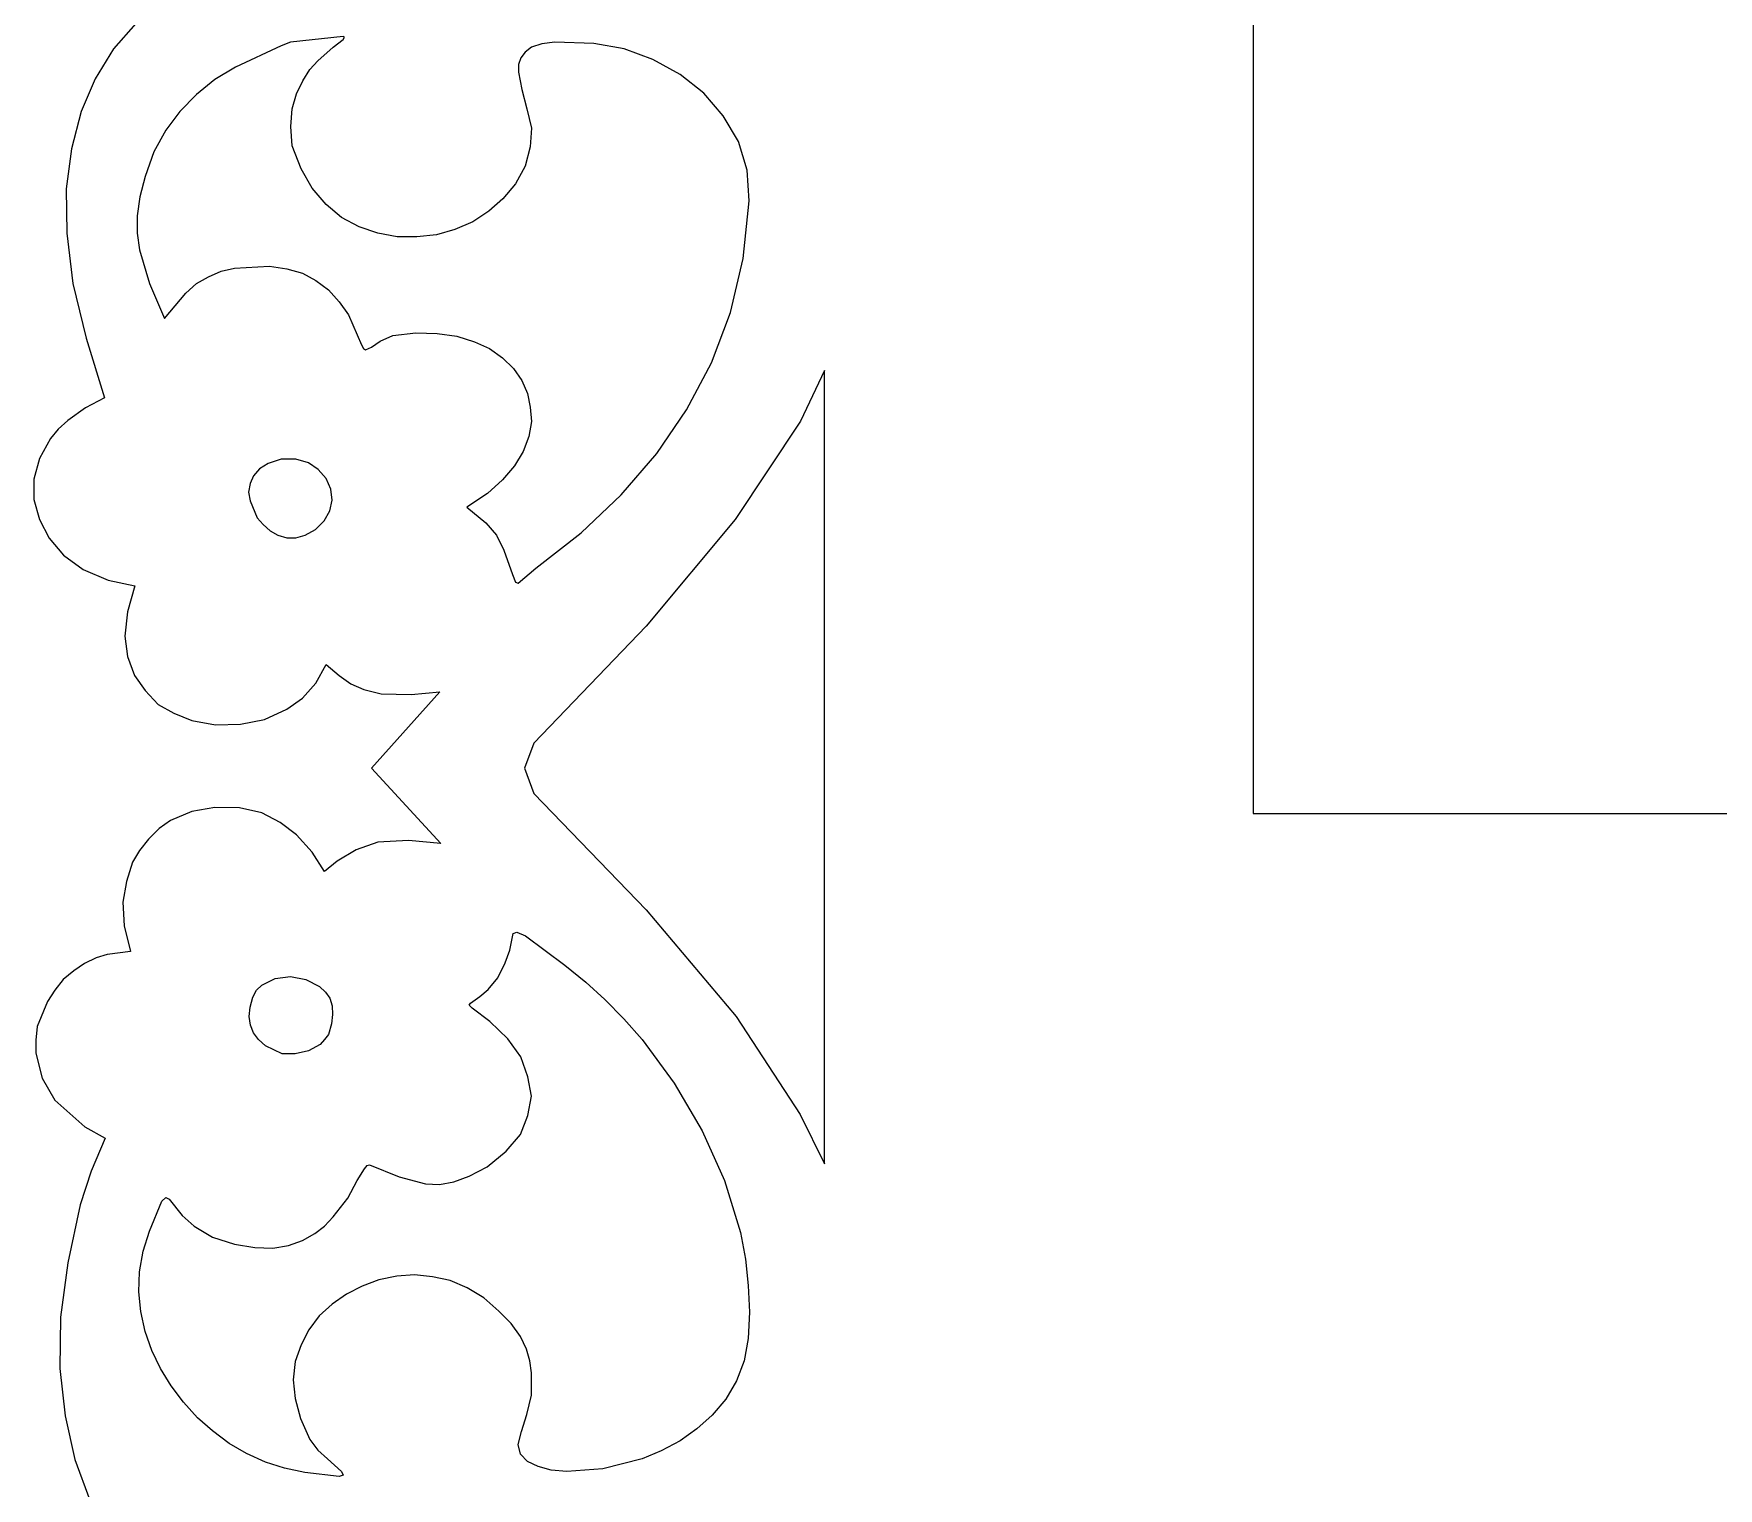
# Model space of a CAD drawing. Header units: inches. Extents: x -3.38 to 2.4, y -4.28 to 3.37.
# Drawn here: x -0.367 to 0.577, y 0.184 to 1 of the extents above; entities that cross this region are included whole.
import ezdxf

# ---------------------------------------------------------------- set-up
doc = ezdxf.new("R2010")
doc.units = ezdxf.units.IN
doc.header["$MEASUREMENT"] = 0
doc.layers.add('Katman 1', color=7, linetype='Continuous')

msp = doc.modelspace()

# ---------------------------------------------------------------- linework, layer by layer
at = {"layer": 'Katman 1', "color": 250, "lineweight": 9}
for points in [[(0.31668, 2.66208), (0.31668, 2.66208), (0.31668, 0.56221), (0.31668, 0.56221)], [(-0.3098, 1.0053), (-0.3098, 1.0053), (-0.32247, 0.99095), (-0.32247, 0.99095)], [(-0.22846, 0.9927), (-0.22846, 0.9927), (-0.25402, 0.98079), (-0.25402, 0.98079)], [(-0.22313, 0.99481), (-0.22313, 0.99481), (-0.22846, 0.9927), (-0.22846, 0.9927)], [(-0.19357, 0.99794), (-0.19357, 0.99794), (-0.22313, 0.99481), (-0.22313, 0.99481)], [(-0.2078, 0.98428), (-0.2078, 0.98428), (-0.19913, 0.99199), (-0.19913, 0.99199)], [(-0.19913, 0.99199), (-0.19913, 0.99199), (-0.19357, 0.99619), (-0.19357, 0.99619)], [(-0.19291, 0.99761), (-0.19291, 0.99761), (-0.19357, 0.99794), (-0.19357, 0.99794)], [(-0.19357, 0.99619), (-0.19357, 0.99619), (-0.19291, 0.99761), (-0.19291, 0.99761)], [(-0.08801, 0.99199), (-0.08801, 0.99199), (-0.09157, 0.98921), (-0.09157, 0.98921)], [(-0.08223, 0.99375), (-0.08223, 0.99375), (-0.08801, 0.99199), (-0.08801, 0.99199)], [(-0.0749, 0.99481), (-0.0749, 0.99481), (-0.08223, 0.99375), (-0.08223, 0.99375)], [(-0.05312, 0.9941), (-0.05312, 0.9941), (-0.0749, 0.99481), (-0.0749, 0.99481)], [(-0.03601, 0.99095), (-0.03601, 0.99095), (-0.05312, 0.9941), (-0.05312, 0.9941)], [(-0.32247, 0.99095), (-0.32247, 0.99095), (-0.33269, 0.97419), (-0.33269, 0.97419)], [(-0.21224, 0.97937), (-0.21224, 0.97937), (-0.2078, 0.98428), (-0.2078, 0.98428)], [(-0.09401, 0.98604), (-0.09401, 0.98604), (-0.09534, 0.98217), (-0.09534, 0.98217)], [(-0.09157, 0.98921), (-0.09157, 0.98921), (-0.09401, 0.98604), (-0.09401, 0.98604)], [(-0.02001, 0.98499), (-0.02001, 0.98499), (-0.03601, 0.99095), (-0.03601, 0.99095)], [(-0.00467, 0.97659), (-0.00467, 0.97659), (-0.02001, 0.98499), (-0.02001, 0.98499)], [(-0.33269, 0.97419), (-0.33269, 0.97419), (-0.34047, 0.95594), (-0.34047, 0.95594)], [(-0.26558, 0.97381), (-0.26558, 0.97381), (-0.2758, 0.96539), (-0.2758, 0.96539)], [(-0.25402, 0.98079), (-0.25402, 0.98079), (-0.26558, 0.97381), (-0.26558, 0.97381)], [(-0.2198, 0.96576), (-0.2198, 0.96576), (-0.21624, 0.9731), (-0.21624, 0.9731)], [(-0.21624, 0.9731), (-0.21624, 0.9731), (-0.21224, 0.97937), (-0.21224, 0.97937)], [(-0.09534, 0.98217), (-0.09534, 0.98217), (-0.09534, 0.97799), (-0.09534, 0.97799)], [(-0.09534, 0.97799), (-0.09534, 0.97799), (-0.09335, 0.96819), (-0.09335, 0.96819)], [(0.00866, 0.9661), (0.00866, 0.9661), (-0.00467, 0.97659), (-0.00467, 0.97659)], [(-0.2758, 0.96539), (-0.2758, 0.96539), (-0.28513, 0.95594), (-0.28513, 0.95594)], [(-0.22224, 0.95732), (-0.22224, 0.95732), (-0.2198, 0.96576), (-0.2198, 0.96576)], [(-0.09335, 0.96819), (-0.09335, 0.96819), (-0.09068, 0.95732), (-0.09068, 0.95732)], [(0.01955, 0.95348), (0.01955, 0.95348), (0.00866, 0.9661), (0.00866, 0.9661)], [(-0.34047, 0.95594), (-0.34047, 0.95594), (-0.34602, 0.93494), (-0.34602, 0.93494)], [(-0.28513, 0.95594), (-0.28513, 0.95594), (-0.29313, 0.94541), (-0.29313, 0.94541)], [(-0.22291, 0.94754), (-0.22291, 0.94754), (-0.22224, 0.95732), (-0.22224, 0.95732)], [(-0.09068, 0.95732), (-0.09068, 0.95732), (-0.08801, 0.9465), (-0.08801, 0.9465)], [(-0.29313, 0.94541), (-0.29313, 0.94541), (-0.2998, 0.93319), (-0.2998, 0.93319)], [(-0.22224, 0.93672), (-0.22224, 0.93672), (-0.22291, 0.94754), (-0.22291, 0.94754)], [(-0.08801, 0.9465), (-0.08801, 0.9465), (-0.08868, 0.93601), (-0.08868, 0.93601)], [(0.028, 0.93914), (0.028, 0.93914), (0.01955, 0.95348), (0.01955, 0.95348)], [(-0.21713, 0.92374), (-0.21713, 0.92374), (-0.22224, 0.93672), (-0.22224, 0.93672)], [(-0.08868, 0.93601), (-0.08868, 0.93601), (-0.09157, 0.92517), (-0.09157, 0.92517)], [(0.03289, 0.92303), (0.03289, 0.92303), (0.028, 0.93914), (0.028, 0.93914)], [(-0.34602, 0.93494), (-0.34602, 0.93494), (-0.34891, 0.91254), (-0.34891, 0.91254)], [(-0.2998, 0.93319), (-0.2998, 0.93319), (-0.30469, 0.91954), (-0.30469, 0.91954)], [(-0.30469, 0.91954), (-0.30469, 0.91954), (-0.30758, 0.90801), (-0.30758, 0.90801)], [(-0.21091, 0.91292), (-0.21091, 0.91292), (-0.21713, 0.92374), (-0.21713, 0.92374)], [(-0.09157, 0.92517), (-0.09157, 0.92517), (-0.0969, 0.91532), (-0.0969, 0.91532)], [(0.034, 0.90587), (0.034, 0.90587), (0.03289, 0.92303), (0.03289, 0.92303)], [(-0.34891, 0.91254), (-0.34891, 0.91254), (-0.34847, 0.88772), (-0.34847, 0.88772)], [(-0.30758, 0.90801), (-0.30758, 0.90801), (-0.30913, 0.89747), (-0.30913, 0.89747)], [(-0.20313, 0.90379), (-0.20313, 0.90379), (-0.21091, 0.91292), (-0.21091, 0.91292)], [(-0.10401, 0.90696), (-0.10401, 0.90696), (-0.11201, 0.89994), (-0.11201, 0.89994)], [(-0.0969, 0.91532), (-0.0969, 0.91532), (-0.10401, 0.90696), (-0.10401, 0.90696)], [(-0.30913, 0.89747), (-0.30913, 0.89747), (-0.30913, 0.88772), (-0.30913, 0.88772)], [(-0.19446, 0.89645), (-0.19446, 0.89645), (-0.20313, 0.90379), (-0.20313, 0.90379)], [(-0.11201, 0.89994), (-0.11201, 0.89994), (-0.1209, 0.89398), (-0.1209, 0.89398)], [(0.03066, 0.87339), (0.03066, 0.87339), (0.034, 0.90587), (0.034, 0.90587)], [(-0.18469, 0.89121), (-0.18469, 0.89121), (-0.19446, 0.89645), (-0.19446, 0.89645)], [(-0.17424, 0.88772), (-0.17424, 0.88772), (-0.18469, 0.89121), (-0.18469, 0.89121)], [(-0.1309, 0.88981), (-0.1309, 0.88981), (-0.14135, 0.88665), (-0.14135, 0.88665)], [(-0.1209, 0.89398), (-0.1209, 0.89398), (-0.1309, 0.88981), (-0.1309, 0.88981)], [(-0.34847, 0.88772), (-0.34847, 0.88772), (-0.34513, 0.85936), (-0.34513, 0.85936)], [(-0.30913, 0.88772), (-0.30913, 0.88772), (-0.3078, 0.87825), (-0.3078, 0.87825)], [(-0.16335, 0.88561), (-0.16335, 0.88561), (-0.17424, 0.88772), (-0.17424, 0.88772)], [(-0.15224, 0.88561), (-0.15224, 0.88561), (-0.16335, 0.88561), (-0.16335, 0.88561)], [(-0.14135, 0.88665), (-0.14135, 0.88665), (-0.15224, 0.88561), (-0.15224, 0.88561)], [(-0.3078, 0.87825), (-0.3078, 0.87825), (-0.30225, 0.85936), (-0.30225, 0.85936)], [(-0.25446, 0.86809), (-0.25446, 0.86809), (-0.23491, 0.86914), (-0.23491, 0.86914)], [(-0.23491, 0.86914), (-0.23491, 0.86914), (-0.22513, 0.86772), (-0.22513, 0.86772)], [(0.02355, 0.84325), (0.02355, 0.84325), (0.03066, 0.87339), (0.03066, 0.87339)], [(-0.2758, 0.85936), (-0.2758, 0.85936), (-0.26913, 0.86323), (-0.26913, 0.86323)], [(-0.26913, 0.86323), (-0.26913, 0.86323), (-0.26202, 0.86634), (-0.26202, 0.86634)], [(-0.26202, 0.86634), (-0.26202, 0.86634), (-0.25446, 0.86809), (-0.25446, 0.86809)], [(-0.22513, 0.86772), (-0.22513, 0.86772), (-0.21646, 0.86529), (-0.21646, 0.86529)], [(-0.21646, 0.86529), (-0.21646, 0.86529), (-0.20891, 0.86109), (-0.20891, 0.86109)], [(-0.20891, 0.86109), (-0.20891, 0.86109), (-0.20179, 0.85585), (-0.20179, 0.85585)], [(-0.34513, 0.85936), (-0.34513, 0.85936), (-0.3378, 0.82889), (-0.3378, 0.82889)], [(-0.30225, 0.85936), (-0.30225, 0.85936), (-0.2938, 0.83974), (-0.2938, 0.83974)], [(-0.2938, 0.83974), (-0.2938, 0.83974), (-0.2818, 0.85409), (-0.2818, 0.85409)], [(-0.2818, 0.85409), (-0.2818, 0.85409), (-0.2758, 0.85936), (-0.2758, 0.85936)], [(-0.20179, 0.85585), (-0.20179, 0.85585), (-0.1958, 0.84919), (-0.1958, 0.84919)], [(-0.1958, 0.84919), (-0.1958, 0.84919), (-0.19069, 0.84183), (-0.19069, 0.84183)], [(-0.19069, 0.84183), (-0.19069, 0.84183), (-0.18335, 0.82507), (-0.18335, 0.82507)], [(0.01289, 0.81491), (0.01289, 0.81491), (0.02355, 0.84325), (0.02355, 0.84325)], [(-0.16579, 0.8303), (-0.16579, 0.8303), (-0.1529, 0.83172), (-0.1529, 0.83172)], [(-0.1529, 0.83172), (-0.1529, 0.83172), (-0.1409, 0.83136), (-0.1409, 0.83136)], [(-0.1409, 0.83136), (-0.1409, 0.83136), (-0.12979, 0.82994), (-0.12979, 0.82994)], [(-0.3378, 0.82889), (-0.3378, 0.82889), (-0.32736, 0.79531), (-0.32736, 0.79531)], [(-0.18335, 0.82507), (-0.18335, 0.82507), (-0.18224, 0.82298), (-0.18224, 0.82298)], [(-0.18224, 0.82298), (-0.18224, 0.82298), (-0.18113, 0.82227), (-0.18113, 0.82227)], [(-0.18113, 0.82227), (-0.18113, 0.82227), (-0.1778, 0.82367), (-0.1778, 0.82367)], [(-0.1778, 0.82367), (-0.1778, 0.82367), (-0.1729, 0.82716), (-0.1729, 0.82716)], [(-0.1729, 0.82716), (-0.1729, 0.82716), (-0.16579, 0.8303), (-0.16579, 0.8303)], [(-0.12979, 0.82994), (-0.12979, 0.82994), (-0.12001, 0.8268), (-0.12001, 0.8268)], [(-0.12001, 0.8268), (-0.12001, 0.8268), (-0.11157, 0.82298), (-0.11157, 0.82298)], [(-0.11157, 0.82298), (-0.11157, 0.82298), (-0.10423, 0.81769), (-0.10423, 0.81769)], [(-0.10423, 0.81769), (-0.10423, 0.81769), (-0.09801, 0.81176), (-0.09801, 0.81176)], [(-0.00112, 0.78865), (-0.00112, 0.78865), (0.01289, 0.81491), (0.01289, 0.81491)], [(-0.09801, 0.81176), (-0.09801, 0.81176), (-0.09335, 0.80509), (-0.09335, 0.80509)], [(-0.09335, 0.80509), (-0.09335, 0.80509), (-0.09024, 0.79776), (-0.09024, 0.79776)], [(0.07622, 0.81071), (0.07622, 0.81071), (0.06289, 0.78235), (0.06289, 0.78235)], [(0.07622, 0.36589), (0.07622, 0.36589), (0.07622, 0.81071), (0.07622, 0.81071)], [(-0.32736, 0.79531), (-0.32736, 0.79531), (-0.33803, 0.78969), (-0.33803, 0.78969)], [(-0.09024, 0.79776), (-0.09024, 0.79776), (-0.08868, 0.79004), (-0.08868, 0.79004)], [(-0.33803, 0.78969), (-0.33803, 0.78969), (-0.34802, 0.78269), (-0.34802, 0.78269)], [(-0.08868, 0.79004), (-0.08868, 0.79004), (-0.08801, 0.782), (-0.08801, 0.782)], [(-0.01778, 0.76413), (-0.01778, 0.76413), (-0.00112, 0.78865), (-0.00112, 0.78865)], [(-0.35336, 0.77785), (-0.35336, 0.77785), (-0.3578, 0.77258), (-0.3578, 0.77258)], [(-0.34802, 0.78269), (-0.34802, 0.78269), (-0.35336, 0.77785), (-0.35336, 0.77785)], [(-0.08801, 0.782), (-0.08801, 0.782), (-0.08957, 0.77362), (-0.08957, 0.77362)], [(0.06289, 0.78235), (0.06289, 0.78235), (0.02622, 0.72707), (0.02622, 0.72707)], [(-0.3578, 0.77258), (-0.3578, 0.77258), (-0.36381, 0.76133), (-0.36381, 0.76133)], [(-0.09268, 0.7652), (-0.09268, 0.7652), (-0.09757, 0.75715), (-0.09757, 0.75715)], [(-0.08957, 0.77362), (-0.08957, 0.77362), (-0.09268, 0.7652), (-0.09268, 0.7652)], [(-0.36381, 0.76133), (-0.36381, 0.76133), (-0.36714, 0.7498), (-0.36714, 0.7498)], [(-0.23557, 0.75856), (-0.23557, 0.75856), (-0.24046, 0.75544), (-0.24046, 0.75544)], [(-0.22846, 0.761), (-0.22846, 0.761), (-0.23557, 0.75856), (-0.23557, 0.75856)], [(-0.22024, 0.761), (-0.22024, 0.761), (-0.22846, 0.761), (-0.22846, 0.761)], [(-0.21313, 0.75893), (-0.21313, 0.75893), (-0.22024, 0.761), (-0.22024, 0.761)], [(-0.20757, 0.75507), (-0.20757, 0.75507), (-0.21313, 0.75893), (-0.21313, 0.75893)], [(-0.09757, 0.75715), (-0.09757, 0.75715), (-0.10423, 0.74944), (-0.10423, 0.74944)], [(-0.03779, 0.74104), (-0.03779, 0.74104), (-0.01778, 0.76413), (-0.01778, 0.76413)], [(-0.36714, 0.7498), (-0.36714, 0.7498), (-0.36714, 0.73826), (-0.36714, 0.73826)], [(-0.2458, 0.74735), (-0.2458, 0.74735), (-0.24669, 0.74246), (-0.24669, 0.74246)], [(-0.2438, 0.75157), (-0.2438, 0.75157), (-0.2458, 0.74735), (-0.2458, 0.74735)], [(-0.24046, 0.75544), (-0.24046, 0.75544), (-0.2438, 0.75157), (-0.2438, 0.75157)], [(-0.20313, 0.75015), (-0.20313, 0.75015), (-0.20757, 0.75507), (-0.20757, 0.75507)], [(-0.20046, 0.7442), (-0.20046, 0.7442), (-0.20313, 0.75015), (-0.20313, 0.75015)], [(-0.10423, 0.74944), (-0.10423, 0.74944), (-0.11268, 0.74176), (-0.11268, 0.74176)], [(-0.36714, 0.73826), (-0.36714, 0.73826), (-0.36381, 0.72707), (-0.36381, 0.72707)], [(-0.24669, 0.74246), (-0.24669, 0.74246), (-0.2458, 0.73756), (-0.2458, 0.73756)], [(-0.2458, 0.73756), (-0.2458, 0.73756), (-0.2418, 0.72813), (-0.2418, 0.72813)], [(-0.20113, 0.73195), (-0.20113, 0.73195), (-0.1998, 0.73791), (-0.1998, 0.73791)], [(-0.1998, 0.73791), (-0.1998, 0.73791), (-0.20046, 0.7442), (-0.20046, 0.7442)], [(-0.11268, 0.74176), (-0.11268, 0.74176), (-0.12423, 0.73404), (-0.12423, 0.73404)], [(-0.06023, 0.71973), (-0.06023, 0.71973), (-0.03779, 0.74104), (-0.03779, 0.74104)], [(-0.2418, 0.72813), (-0.2418, 0.72813), (-0.23846, 0.72426), (-0.23846, 0.72426)], [(-0.20424, 0.72635), (-0.20424, 0.72635), (-0.20113, 0.73195), (-0.20113, 0.73195)], [(-0.12423, 0.73404), (-0.12423, 0.73404), (-0.11357, 0.72528), (-0.11357, 0.72528)], [(-0.36381, 0.72707), (-0.36381, 0.72707), (-0.35847, 0.71657), (-0.35847, 0.71657)], [(-0.23846, 0.72426), (-0.23846, 0.72426), (-0.23446, 0.72078), (-0.23446, 0.72078)], [(-0.23446, 0.72078), (-0.23446, 0.72078), (-0.23024, 0.71831), (-0.23024, 0.71831)], [(-0.23024, 0.71831), (-0.23024, 0.71831), (-0.22513, 0.71691), (-0.22513, 0.71691)], [(-0.22024, 0.71691), (-0.22024, 0.71691), (-0.21491, 0.71831), (-0.21491, 0.71831)], [(-0.21491, 0.71831), (-0.21491, 0.71831), (-0.20913, 0.72144), (-0.20913, 0.72144)], [(-0.20913, 0.72144), (-0.20913, 0.72144), (-0.20424, 0.72635), (-0.20424, 0.72635)], [(-0.11357, 0.72528), (-0.11357, 0.72528), (-0.10757, 0.71831), (-0.10757, 0.71831)], [(-0.10757, 0.71831), (-0.10757, 0.71831), (-0.10357, 0.70991), (-0.10357, 0.70991)], [(-0.08557, 0.69975), (-0.08557, 0.69975), (-0.06023, 0.71973), (-0.06023, 0.71973)], [(0.02622, 0.72707), (0.02622, 0.72707), (-0.02378, 0.66722), (-0.02378, 0.66722)], [(-0.35847, 0.71657), (-0.35847, 0.71657), (-0.35047, 0.70713), (-0.35047, 0.70713)], [(-0.22513, 0.71691), (-0.22513, 0.71691), (-0.22024, 0.71691), (-0.22024, 0.71691)], [(-0.10357, 0.70991), (-0.10357, 0.70991), (-0.09868, 0.69626), (-0.09868, 0.69626)], [(-0.35047, 0.70713), (-0.35047, 0.70713), (-0.33936, 0.69909), (-0.33936, 0.69909)], [(-0.33936, 0.69909), (-0.33936, 0.69909), (-0.32535, 0.69309), (-0.32535, 0.69309)], [(-0.09557, 0.69139), (-0.09557, 0.69139), (-0.08557, 0.69975), (-0.08557, 0.69975)], [(-0.32535, 0.69309), (-0.32535, 0.69309), (-0.31047, 0.68997), (-0.31047, 0.68997)], [(-0.31047, 0.68997), (-0.31047, 0.68997), (-0.31447, 0.67528), (-0.31447, 0.67528)], [(-0.09868, 0.69626), (-0.09868, 0.69626), (-0.0969, 0.69206), (-0.0969, 0.69206)], [(-0.0969, 0.69206), (-0.0969, 0.69206), (-0.09557, 0.69139), (-0.09557, 0.69139)], [(-0.31447, 0.67528), (-0.31447, 0.67528), (-0.31602, 0.66164), (-0.31602, 0.66164)], [(-0.31602, 0.66164), (-0.31602, 0.66164), (-0.31447, 0.65039), (-0.31447, 0.65039)], [(-0.02378, 0.66722), (-0.02378, 0.66722), (-0.08668, 0.60175), (-0.08668, 0.60175)], [(-0.31447, 0.65039), (-0.31447, 0.65039), (-0.31069, 0.63957), (-0.31069, 0.63957)], [(-0.20891, 0.63537), (-0.20891, 0.63537), (-0.20313, 0.64586), (-0.20313, 0.64586)], [(-0.20313, 0.64586), (-0.20313, 0.64586), (-0.1958, 0.63957), (-0.1958, 0.63957)], [(-0.31069, 0.63957), (-0.31069, 0.63957), (-0.30469, 0.63117), (-0.30469, 0.63117)], [(-0.21646, 0.62697), (-0.21646, 0.62697), (-0.20891, 0.63537), (-0.20891, 0.63537)], [(-0.1958, 0.63957), (-0.1958, 0.63957), (-0.18935, 0.63504), (-0.18935, 0.63504)], [(-0.18935, 0.63504), (-0.18935, 0.63504), (-0.18202, 0.63186), (-0.18202, 0.63186)], [(-0.30469, 0.63117), (-0.30469, 0.63117), (-0.29735, 0.62348), (-0.29735, 0.62348)], [(-0.29735, 0.62348), (-0.29735, 0.62348), (-0.28847, 0.61855), (-0.28847, 0.61855)], [(-0.22513, 0.62068), (-0.22513, 0.62068), (-0.21646, 0.62697), (-0.21646, 0.62697)], [(-0.18202, 0.63186), (-0.18202, 0.63186), (-0.17224, 0.62941), (-0.17224, 0.62941)], [(-0.13935, 0.63046), (-0.13935, 0.63046), (-0.1778, 0.58777), (-0.1778, 0.58777)], [(-0.17224, 0.62941), (-0.17224, 0.62941), (-0.15557, 0.62904), (-0.15557, 0.62904)], [(-0.15557, 0.62904), (-0.15557, 0.62904), (-0.13935, 0.63046), (-0.13935, 0.63046)], [(-0.28847, 0.61855), (-0.28847, 0.61855), (-0.27846, 0.61437), (-0.27846, 0.61437)], [(-0.27846, 0.61437), (-0.27846, 0.61437), (-0.26513, 0.61191), (-0.26513, 0.61191)], [(-0.25113, 0.61228), (-0.25113, 0.61228), (-0.2378, 0.61506), (-0.2378, 0.61506)], [(-0.2378, 0.61506), (-0.2378, 0.61506), (-0.22513, 0.62068), (-0.22513, 0.62068)], [(-0.26513, 0.61191), (-0.26513, 0.61191), (-0.25113, 0.61228), (-0.25113, 0.61228)], [(-0.08668, 0.60175), (-0.08668, 0.60175), (-0.09201, 0.58777), (-0.09201, 0.58777)], [(-0.1778, 0.58777), (-0.1778, 0.58777), (-0.13891, 0.54543), (-0.13891, 0.54543)], [(-0.09201, 0.58777), (-0.09201, 0.58777), (-0.08668, 0.57346), (-0.08668, 0.57346)], [(-0.08668, 0.57346), (-0.08668, 0.57346), (-0.02378, 0.50832), (-0.02378, 0.50832)], [(-0.29046, 0.55839), (-0.29046, 0.55839), (-0.29669, 0.55381), (-0.29669, 0.55381)], [(-0.27846, 0.5633), (-0.27846, 0.5633), (-0.29046, 0.55839), (-0.29046, 0.55839)], [(-0.26558, 0.5657), (-0.26558, 0.5657), (-0.27846, 0.5633), (-0.27846, 0.5633)], [(-0.2518, 0.56537), (-0.2518, 0.56537), (-0.26558, 0.5657), (-0.26558, 0.5657)], [(-0.23913, 0.56259), (-0.23913, 0.56259), (-0.2518, 0.56537), (-0.2518, 0.56537)], [(-0.22891, 0.5573), (-0.22891, 0.5573), (-0.23913, 0.56259), (-0.23913, 0.56259)], [(0.31668, 0.56221), (0.31668, 0.56221), (1.71654, 0.56221), (1.71654, 0.56221)], [(-0.29669, 0.55381), (-0.29669, 0.55381), (-0.30269, 0.54785), (-0.30269, 0.54785)], [(-0.2198, 0.55035), (-0.2198, 0.55035), (-0.22891, 0.5573), (-0.22891, 0.5573)], [(-0.21091, 0.54052), (-0.21091, 0.54052), (-0.2198, 0.55035), (-0.2198, 0.55035)], [(-0.3078, 0.54157), (-0.3078, 0.54157), (-0.3118, 0.53492), (-0.3118, 0.53492)], [(-0.30269, 0.54785), (-0.30269, 0.54785), (-0.3078, 0.54157), (-0.3078, 0.54157)], [(-0.20402, 0.52968), (-0.20402, 0.52968), (-0.21091, 0.54052), (-0.21091, 0.54052)], [(-0.18624, 0.54194), (-0.18624, 0.54194), (-0.19691, 0.53561), (-0.19691, 0.53561)], [(-0.17424, 0.54615), (-0.17424, 0.54615), (-0.18624, 0.54194), (-0.18624, 0.54194)], [(-0.1569, 0.54715), (-0.1569, 0.54715), (-0.17424, 0.54615), (-0.17424, 0.54615)], [(-0.13891, 0.54543), (-0.13891, 0.54543), (-0.1569, 0.54715), (-0.1569, 0.54715)], [(-0.3118, 0.53492), (-0.3118, 0.53492), (-0.31514, 0.52407), (-0.31514, 0.52407)], [(-0.19691, 0.53561), (-0.19691, 0.53561), (-0.20402, 0.52968), (-0.20402, 0.52968)], [(-0.31514, 0.52407), (-0.31514, 0.52407), (-0.31713, 0.51252), (-0.31713, 0.51252)], [(-0.31713, 0.51252), (-0.31713, 0.51252), (-0.31647, 0.49921), (-0.31647, 0.49921)], [(-0.02378, 0.50832), (-0.02378, 0.50832), (0.02667, 0.44847), (0.02667, 0.44847)], [(-0.31647, 0.49921), (-0.31647, 0.49921), (-0.31291, 0.48489), (-0.31291, 0.48489)], [(-0.10023, 0.48559), (-0.10023, 0.48559), (-0.09823, 0.49505), (-0.09823, 0.49505)], [(-0.09823, 0.49505), (-0.09823, 0.49505), (-0.09624, 0.49576), (-0.09624, 0.49576)], [(-0.09624, 0.49576), (-0.09624, 0.49576), (-0.09134, 0.49363), (-0.09134, 0.49363)], [(-0.09134, 0.49363), (-0.09134, 0.49363), (-0.06934, 0.47719), (-0.06934, 0.47719)], [(-0.32602, 0.48312), (-0.32602, 0.48312), (-0.33202, 0.48139), (-0.33202, 0.48139)], [(-0.31291, 0.48489), (-0.31291, 0.48489), (-0.32602, 0.48312), (-0.32602, 0.48312)], [(-0.10268, 0.47861), (-0.10268, 0.47861), (-0.10023, 0.48559), (-0.10023, 0.48559)], [(-0.34469, 0.47403), (-0.34469, 0.47403), (-0.35069, 0.46912), (-0.35069, 0.46912)], [(-0.33869, 0.47823), (-0.33869, 0.47823), (-0.34469, 0.47403), (-0.34469, 0.47403)], [(-0.33202, 0.48139), (-0.33202, 0.48139), (-0.33869, 0.47823), (-0.33869, 0.47823)], [(-0.1069, 0.47018), (-0.1069, 0.47018), (-0.10268, 0.47861), (-0.10268, 0.47861)], [(-0.06934, 0.47719), (-0.06934, 0.47719), (-0.05757, 0.46774), (-0.05757, 0.46774)], [(-0.35536, 0.46321), (-0.35536, 0.46321), (-0.35936, 0.45689), (-0.35936, 0.45689)], [(-0.35069, 0.46912), (-0.35069, 0.46912), (-0.35536, 0.46321), (-0.35536, 0.46321)], [(-0.24424, 0.45934), (-0.24424, 0.45934), (-0.24224, 0.46321), (-0.24224, 0.46321)], [(-0.24224, 0.46321), (-0.24224, 0.46321), (-0.23913, 0.46594), (-0.23913, 0.46594)], [(-0.23913, 0.46594), (-0.23913, 0.46594), (-0.2318, 0.46981), (-0.2318, 0.46981)], [(-0.2318, 0.46981), (-0.2318, 0.46981), (-0.22313, 0.4709), (-0.22313, 0.4709)], [(-0.22313, 0.4709), (-0.22313, 0.4709), (-0.21446, 0.46912), (-0.21446, 0.46912)], [(-0.21446, 0.46912), (-0.21446, 0.46912), (-0.20691, 0.46527), (-0.20691, 0.46527)], [(-0.20691, 0.46527), (-0.20691, 0.46527), (-0.20357, 0.46209), (-0.20357, 0.46209)], [(-0.1169, 0.45967), (-0.1169, 0.45967), (-0.11224, 0.46352), (-0.11224, 0.46352)], [(-0.11224, 0.46352), (-0.11224, 0.46352), (-0.1069, 0.47018), (-0.1069, 0.47018)], [(-0.05757, 0.46774), (-0.05757, 0.46774), (-0.0469, 0.45792), (-0.0469, 0.45792)], [(-0.35936, 0.45689), (-0.35936, 0.45689), (-0.36514, 0.44289), (-0.36514, 0.44289)], [(-0.24624, 0.44847), (-0.24624, 0.44847), (-0.2458, 0.45372), (-0.2458, 0.45372)], [(-0.2458, 0.45372), (-0.2458, 0.45372), (-0.24424, 0.45934), (-0.24424, 0.45934)], [(-0.20357, 0.46209), (-0.20357, 0.46209), (-0.20113, 0.45863), (-0.20113, 0.45863)], [(-0.20113, 0.45863), (-0.20113, 0.45863), (-0.1998, 0.45441), (-0.1998, 0.45441)], [(-0.1998, 0.45441), (-0.1998, 0.45441), (-0.19957, 0.44952), (-0.19957, 0.44952)], [(-0.1229, 0.45476), (-0.1229, 0.45476), (-0.12224, 0.45583), (-0.12224, 0.45583)], [(-0.12135, 0.45305), (-0.12135, 0.45305), (-0.1229, 0.45476), (-0.1229, 0.45476)], [(-0.12224, 0.45583), (-0.12224, 0.45583), (-0.1169, 0.45967), (-0.1169, 0.45967)], [(-0.0469, 0.45792), (-0.0469, 0.45792), (-0.03623, 0.44705), (-0.03623, 0.44705)], [(-0.24557, 0.44356), (-0.24557, 0.44356), (-0.24624, 0.44847), (-0.24624, 0.44847)], [(-0.20024, 0.44427), (-0.20024, 0.44427), (-0.20179, 0.43831), (-0.20179, 0.43831)], [(-0.19957, 0.44952), (-0.19957, 0.44952), (-0.20024, 0.44427), (-0.20024, 0.44427)], [(-0.11135, 0.44567), (-0.11135, 0.44567), (-0.12135, 0.45305), (-0.12135, 0.45305)], [(-0.10134, 0.43587), (-0.10134, 0.43587), (-0.11135, 0.44567), (-0.11135, 0.44567)], [(-0.03623, 0.44705), (-0.03623, 0.44705), (-0.02601, 0.43552), (-0.02601, 0.43552)], [(0.02667, 0.44847), (0.02667, 0.44847), (0.06267, 0.39354), (0.06267, 0.39354)], [(-0.36514, 0.44289), (-0.36514, 0.44289), (-0.36603, 0.43519), (-0.36603, 0.43519)], [(-0.36603, 0.43519), (-0.36603, 0.43519), (-0.36603, 0.42785), (-0.36603, 0.42785)], [(-0.2438, 0.43936), (-0.2438, 0.43936), (-0.24557, 0.44356), (-0.24557, 0.44356)], [(-0.24113, 0.43552), (-0.24113, 0.43552), (-0.2438, 0.43936), (-0.2438, 0.43936)], [(-0.23713, 0.43202), (-0.23713, 0.43202), (-0.24113, 0.43552), (-0.24113, 0.43552)], [(-0.20402, 0.43552), (-0.20402, 0.43552), (-0.20646, 0.43274), (-0.20646, 0.43274)], [(-0.20179, 0.43831), (-0.20179, 0.43831), (-0.20402, 0.43552), (-0.20402, 0.43552)], [(-0.09401, 0.42574), (-0.09401, 0.42574), (-0.10134, 0.43587), (-0.10134, 0.43587)], [(-0.02601, 0.43552), (-0.02601, 0.43552), (-0.00801, 0.411), (-0.00801, 0.411)], [(-0.36603, 0.42785), (-0.36603, 0.42785), (-0.36247, 0.41385), (-0.36247, 0.41385)], [(-0.2278, 0.42749), (-0.2278, 0.42749), (-0.23713, 0.43202), (-0.23713, 0.43202)], [(-0.22046, 0.42749), (-0.22046, 0.42749), (-0.2278, 0.42749), (-0.2278, 0.42749)], [(-0.21313, 0.42923), (-0.21313, 0.42923), (-0.22046, 0.42749), (-0.22046, 0.42749)], [(-0.20646, 0.43274), (-0.20646, 0.43274), (-0.21313, 0.42923), (-0.21313, 0.42923)], [(-0.09001, 0.41456), (-0.09001, 0.41456), (-0.09401, 0.42574), (-0.09401, 0.42574)], [(-0.36247, 0.41385), (-0.36247, 0.41385), (-0.35536, 0.40158), (-0.35536, 0.40158)], [(-0.08801, 0.40369), (-0.08801, 0.40369), (-0.09001, 0.41456), (-0.09001, 0.41456)], [(-0.00801, 0.411), (-0.00801, 0.411), (0.00777, 0.38442), (0.00777, 0.38442)], [(-0.35536, 0.40158), (-0.35536, 0.40158), (-0.33847, 0.38654), (-0.33847, 0.38654)], [(-0.09001, 0.39285), (-0.09001, 0.39285), (-0.08801, 0.40369), (-0.08801, 0.40369)], [(-0.09423, 0.38229), (-0.09423, 0.38229), (-0.09001, 0.39285), (-0.09001, 0.39285)], [(0.06267, 0.39354), (0.06267, 0.39354), (0.07622, 0.36589), (0.07622, 0.36589)], [(-0.33847, 0.38654), (-0.33847, 0.38654), (-0.32713, 0.38022), (-0.32713, 0.38022)], [(-0.32713, 0.38022), (-0.32713, 0.38022), (-0.33491, 0.36169), (-0.33491, 0.36169)], [(-0.10223, 0.37284), (-0.10223, 0.37284), (-0.09423, 0.38229), (-0.09423, 0.38229)], [(0.00777, 0.38442), (0.00777, 0.38442), (0.02022, 0.35642), (0.02022, 0.35642)], [(-0.1129, 0.36415), (-0.1129, 0.36415), (-0.10223, 0.37284), (-0.10223, 0.37284)], [(-0.33491, 0.36169), (-0.33491, 0.36169), (-0.34114, 0.3428), (-0.34114, 0.3428)], [(-0.18579, 0.35642), (-0.18579, 0.35642), (-0.18157, 0.36311), (-0.18157, 0.36311)], [(-0.18157, 0.36311), (-0.18157, 0.36311), (-0.18024, 0.36482), (-0.18024, 0.36482)], [(-0.18024, 0.36482), (-0.18024, 0.36482), (-0.1789, 0.36518), (-0.1789, 0.36518)], [(-0.1789, 0.36518), (-0.1789, 0.36518), (-0.16224, 0.35854), (-0.16224, 0.35854)], [(-0.1229, 0.35887), (-0.1229, 0.35887), (-0.1129, 0.36415), (-0.1129, 0.36415)], [(-0.19091, 0.34664), (-0.19091, 0.34664), (-0.18579, 0.35642), (-0.18579, 0.35642)], [(-0.16224, 0.35854), (-0.16224, 0.35854), (-0.14735, 0.35467), (-0.14735, 0.35467)], [(-0.14735, 0.35467), (-0.14735, 0.35467), (-0.13957, 0.35433), (-0.13957, 0.35433)], [(-0.13957, 0.35433), (-0.13957, 0.35433), (-0.13157, 0.35573), (-0.13157, 0.35573)], [(-0.13157, 0.35573), (-0.13157, 0.35573), (-0.1229, 0.35887), (-0.1229, 0.35887)], [(0.02022, 0.35642), (0.02022, 0.35642), (0.02911, 0.3274), (0.02911, 0.3274)], [(-0.34114, 0.3428), (-0.34114, 0.3428), (-0.34802, 0.31026), (-0.34802, 0.31026)], [(-0.30225, 0.32811), (-0.30225, 0.32811), (-0.29536, 0.34489), (-0.29536, 0.34489)], [(-0.29536, 0.34489), (-0.29536, 0.34489), (-0.29313, 0.34702), (-0.29313, 0.34702)], [(-0.29313, 0.34702), (-0.29313, 0.34702), (-0.29113, 0.34593), (-0.29113, 0.34593)], [(-0.29113, 0.34593), (-0.29113, 0.34593), (-0.2838, 0.33684), (-0.2838, 0.33684)], [(-0.19913, 0.33615), (-0.19913, 0.33615), (-0.19091, 0.34664), (-0.19091, 0.34664)], [(-0.2838, 0.33684), (-0.2838, 0.33684), (-0.27713, 0.33091), (-0.27713, 0.33091)], [(-0.27713, 0.33091), (-0.27713, 0.33091), (-0.26691, 0.32462), (-0.26691, 0.32462)], [(-0.20957, 0.32669), (-0.20957, 0.32669), (-0.20402, 0.33091), (-0.20402, 0.33091)], [(-0.20402, 0.33091), (-0.20402, 0.33091), (-0.19913, 0.33615), (-0.19913, 0.33615)], [(-0.3058, 0.31689), (-0.3058, 0.31689), (-0.30225, 0.32811), (-0.30225, 0.32811)], [(-0.26691, 0.32462), (-0.26691, 0.32462), (-0.25446, 0.32075), (-0.25446, 0.32075)], [(-0.22424, 0.32004), (-0.22424, 0.32004), (-0.21646, 0.32282), (-0.21646, 0.32282)], [(-0.21646, 0.32282), (-0.21646, 0.32282), (-0.20957, 0.32669), (-0.20957, 0.32669)], [(0.02911, 0.3274), (0.02911, 0.3274), (0.032, 0.31235), (0.032, 0.31235)], [(-0.3078, 0.30535), (-0.3078, 0.30535), (-0.3058, 0.31689), (-0.3058, 0.31689)], [(-0.25446, 0.32075), (-0.25446, 0.32075), (-0.24313, 0.31895), (-0.24313, 0.31895)], [(-0.24313, 0.31895), (-0.24313, 0.31895), (-0.23313, 0.31862), (-0.23313, 0.31862)], [(-0.23313, 0.31862), (-0.23313, 0.31862), (-0.22424, 0.32004), (-0.22424, 0.32004)], [(0.032, 0.31235), (0.032, 0.31235), (0.03355, 0.29764), (0.03355, 0.29764)], [(-0.34802, 0.31026), (-0.34802, 0.31026), (-0.35202, 0.2798), (-0.35202, 0.2798)], [(-0.30825, 0.29415), (-0.30825, 0.29415), (-0.3078, 0.30535), (-0.3078, 0.30535)], [(-0.16357, 0.30289), (-0.16357, 0.30289), (-0.17357, 0.30077), (-0.17357, 0.30077)], [(-0.15357, 0.30359), (-0.15357, 0.30359), (-0.16357, 0.30289), (-0.16357, 0.30289)], [(-0.14357, 0.30256), (-0.14357, 0.30256), (-0.15357, 0.30359), (-0.15357, 0.30359)], [(-0.13357, 0.30044), (-0.13357, 0.30044), (-0.14357, 0.30256), (-0.14357, 0.30256)], [(-0.30713, 0.28297), (-0.30713, 0.28297), (-0.30825, 0.29415), (-0.30825, 0.29415)], [(-0.18291, 0.29728), (-0.18291, 0.29728), (-0.19179, 0.29275), (-0.19179, 0.29275)], [(-0.17357, 0.30077), (-0.17357, 0.30077), (-0.18291, 0.29728), (-0.18291, 0.29728)], [(-0.12401, 0.29624), (-0.12401, 0.29624), (-0.13357, 0.30044), (-0.13357, 0.30044)], [(-0.11468, 0.29062), (-0.11468, 0.29062), (-0.12401, 0.29624), (-0.12401, 0.29624)], [(0.03355, 0.29764), (0.03355, 0.29764), (0.03422, 0.28259), (0.03422, 0.28259)], [(-0.1998, 0.28713), (-0.1998, 0.28713), (-0.20713, 0.28051), (-0.20713, 0.28051)], [(-0.19179, 0.29275), (-0.19179, 0.29275), (-0.1998, 0.28713), (-0.1998, 0.28713)], [(-0.10624, 0.28329), (-0.10624, 0.28329), (-0.11468, 0.29062), (-0.11468, 0.29062)], [(-0.35202, 0.2798), (-0.35202, 0.2798), (-0.35247, 0.25108), (-0.35247, 0.25108)], [(-0.30469, 0.27173), (-0.30469, 0.27173), (-0.30713, 0.28297), (-0.30713, 0.28297)], [(-0.20713, 0.28051), (-0.20713, 0.28051), (-0.21291, 0.2728), (-0.21291, 0.2728)], [(-0.09935, 0.27631), (-0.09935, 0.27631), (-0.10624, 0.28329), (-0.10624, 0.28329)], [(-0.09423, 0.26893), (-0.09423, 0.26893), (-0.09935, 0.27631), (-0.09935, 0.27631)], [(0.03422, 0.28259), (0.03422, 0.28259), (0.03355, 0.26788), (0.03355, 0.26788)], [(-0.30091, 0.26124), (-0.30091, 0.26124), (-0.30469, 0.27173), (-0.30469, 0.27173)], [(-0.21291, 0.2728), (-0.21291, 0.2728), (-0.21713, 0.26439), (-0.21713, 0.26439)], [(-0.0909, 0.26195), (-0.0909, 0.26195), (-0.09423, 0.26893), (-0.09423, 0.26893)], [(0.03355, 0.26788), (0.03355, 0.26788), (0.03133, 0.25528), (0.03133, 0.25528)], [(-0.29602, 0.25108), (-0.29602, 0.25108), (-0.30091, 0.26124), (-0.30091, 0.26124)], [(-0.21713, 0.26439), (-0.21713, 0.26439), (-0.22046, 0.2549), (-0.22046, 0.2549)], [(-0.0889, 0.25528), (-0.0889, 0.25528), (-0.0909, 0.26195), (-0.0909, 0.26195)], [(-0.08801, 0.24861), (-0.08801, 0.24861), (-0.0889, 0.25528), (-0.0889, 0.25528)], [(0.03133, 0.25528), (0.03133, 0.25528), (0.02689, 0.24411), (0.02689, 0.24411)], [(-0.35247, 0.25108), (-0.35247, 0.25108), (-0.34958, 0.2245), (-0.34958, 0.2245)], [(-0.29002, 0.2413), (-0.29002, 0.2413), (-0.29602, 0.25108), (-0.29602, 0.25108)], [(-0.22046, 0.2549), (-0.22046, 0.2549), (-0.22157, 0.24479), (-0.22157, 0.24479)], [(-0.08801, 0.23606), (-0.08801, 0.23606), (-0.08801, 0.24861), (-0.08801, 0.24861)], [(-0.28313, 0.23219), (-0.28313, 0.23219), (-0.29002, 0.2413), (-0.29002, 0.2413)], [(-0.22157, 0.24479), (-0.22157, 0.24479), (-0.22046, 0.2343), (-0.22046, 0.2343)], [(0.02689, 0.24411), (0.02689, 0.24411), (0.02088, 0.23395), (0.02088, 0.23395)], [(-0.27535, 0.22344), (-0.27535, 0.22344), (-0.28313, 0.23219), (-0.28313, 0.23219)], [(-0.22046, 0.2343), (-0.22046, 0.2343), (-0.21757, 0.22311), (-0.21757, 0.22311)], [(-0.09068, 0.22519), (-0.09068, 0.22519), (-0.08801, 0.23606), (-0.08801, 0.23606)], [(0.02088, 0.23395), (0.02088, 0.23395), (0.01333, 0.22486), (0.01333, 0.22486)], [(-0.34958, 0.2245), (-0.34958, 0.2245), (-0.34403, 0.20001), (-0.34403, 0.20001)], [(-0.26691, 0.21608), (-0.26691, 0.21608), (-0.27535, 0.22344), (-0.27535, 0.22344)], [(-0.21757, 0.22311), (-0.21757, 0.22311), (-0.21224, 0.21117), (-0.21224, 0.21117)], [(-0.09357, 0.21575), (-0.09357, 0.21575), (-0.09068, 0.22519), (-0.09068, 0.22519)], [(0.01333, 0.22486), (0.01333, 0.22486), (0.00466, 0.21717), (0.00466, 0.21717)], [(-0.25757, 0.2091), (-0.25757, 0.2091), (-0.26691, 0.21608), (-0.26691, 0.21608)], [(-0.2478, 0.2035), (-0.2478, 0.2035), (-0.25757, 0.2091), (-0.25757, 0.2091)], [(-0.21224, 0.21117), (-0.21224, 0.21117), (-0.2078, 0.20526), (-0.2078, 0.20526)], [(-0.09557, 0.20839), (-0.09557, 0.20839), (-0.09357, 0.21575), (-0.09357, 0.21575)], [(-0.09423, 0.20312), (-0.09423, 0.20312), (-0.09557, 0.20839), (-0.09557, 0.20839)], [(-0.00467, 0.2105), (-0.00467, 0.2105), (-0.01534, 0.20488), (-0.01534, 0.20488)], [(0.00466, 0.21717), (0.00466, 0.21717), (-0.00467, 0.2105), (-0.00467, 0.2105)], [(-0.34403, 0.20001), (-0.34403, 0.20001), (-0.33558, 0.17726), (-0.33558, 0.17726)], [(-0.23713, 0.19859), (-0.23713, 0.19859), (-0.2478, 0.2035), (-0.2478, 0.2035)], [(-0.22646, 0.1951), (-0.22646, 0.1951), (-0.23713, 0.19859), (-0.23713, 0.19859)], [(-0.2078, 0.20526), (-0.2078, 0.20526), (-0.20246, 0.20035), (-0.20246, 0.20035)], [(-0.20246, 0.20035), (-0.20246, 0.20035), (-0.19446, 0.19334), (-0.19446, 0.19334)], [(-0.09024, 0.19894), (-0.09024, 0.19894), (-0.09423, 0.20312), (-0.09423, 0.20312)], [(-0.08423, 0.19615), (-0.08423, 0.19615), (-0.09024, 0.19894), (-0.09024, 0.19894)], [(-0.02601, 0.20035), (-0.02601, 0.20035), (-0.04801, 0.19472), (-0.04801, 0.19472)], [(-0.01534, 0.20488), (-0.01534, 0.20488), (-0.02601, 0.20035), (-0.02601, 0.20035)], [(-0.21513, 0.19266), (-0.21513, 0.19266), (-0.22646, 0.1951), (-0.22646, 0.1951)], [(-0.1958, 0.19052), (-0.1958, 0.19052), (-0.21513, 0.19266), (-0.21513, 0.19266)], [(-0.19357, 0.19124), (-0.19357, 0.19124), (-0.1958, 0.19052), (-0.1958, 0.19052)], [(-0.19446, 0.19334), (-0.19446, 0.19334), (-0.19357, 0.19124), (-0.19357, 0.19124)], [(-0.0769, 0.19406), (-0.0769, 0.19406), (-0.08423, 0.19615), (-0.08423, 0.19615)], [(-0.06823, 0.19334), (-0.06823, 0.19334), (-0.0769, 0.19406), (-0.0769, 0.19406)], [(-0.04801, 0.19472), (-0.04801, 0.19472), (-0.06823, 0.19334), (-0.06823, 0.19334)]]:
    msp.add_open_spline(points, degree=3, dxfattribs=at)

doc.saveas('drawing.dxf')
